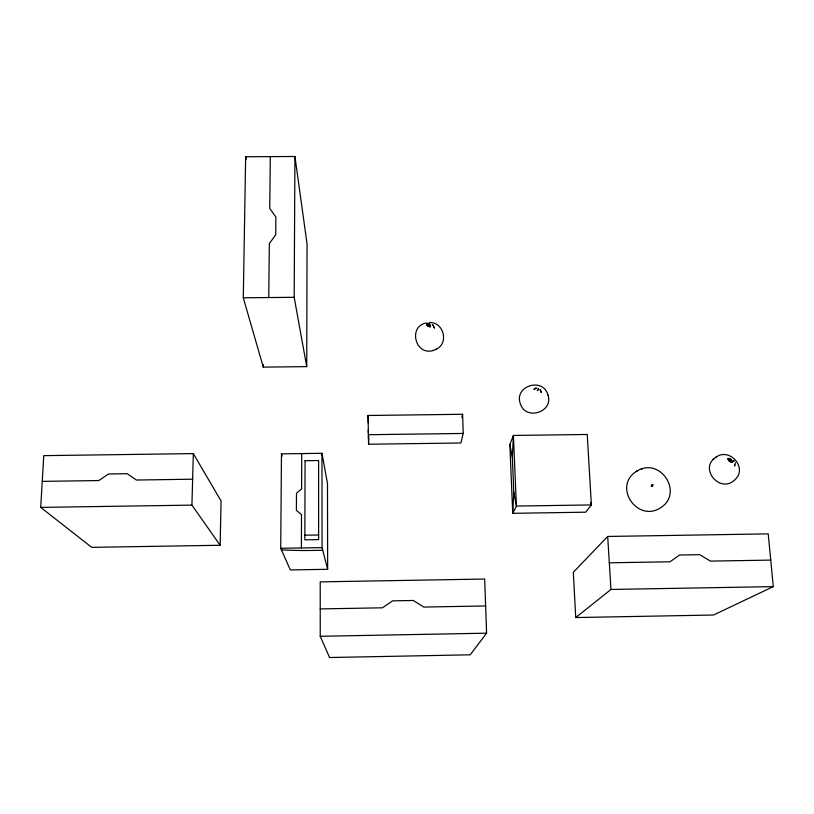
<?xml version="1.0" encoding="UTF-8"?>
<svg xmlns="http://www.w3.org/2000/svg" width="814" height="814" viewBox="0 0 814 814"><rect width="100%" height="100%" fill="white"/><g stroke="black" fill="none" stroke-linecap="round" stroke-linejoin="round"><path stroke-width="1.22" d="M306.736 366.626L307.041 243.864L294.933 156.481L245.655 156.766L243.284 297.792L263.278 367.124L306.736 366.626L294.18 297.303L294.933 156.481M301.404 547.954L301.516 514.631L296.408 510.398L296.489 493.233L301.607 488.878L301.729 453.591M280.718 548.29L281.471 453.866L321.968 453.306L327.482 483.496L327.655 569.301L290.313 569.932L280.718 548.29L322.049 547.619L327.655 569.301M268.752 297.548L269.342 243.63L275.712 234.727L275.885 217.114L269.739 208.404L270.309 156.624M263.278 367.124L263.309 364.591M426.546 323.331L426.974 325.162A3.256 3.073 6.3 0 0 429.405 326.699L430.464 326.638A3.256 3.073 6 0 0 429.985 324.847L429.354 324.104A3.256 3.073 6 0 0 426.546 323.331L430.413 326.679M220.146 545.268L221.072 501.017L193.325 453.602L43.783 455.647L40.7 507.397L91.728 547.344L220.146 545.268L191.931 505.118L193.325 453.602M427.991 324.593L428.042 323.412M429.924 326.261L429.985 324.847M734.839 464.682L734.482 466.066L735.408 462.79M512.332 457.264L513.4 435.449L587.23 434.473L591.371 504.924L585.663 512.189L512.728 513.319L509.849 444.485L513.4 435.449L516.412 506.064L512.728 513.319L513.797 492.114L512.332 457.264L509.849 444.485M547.791 394.505C554.426 411.986 525.396 421.347 520.268 403.52C513.838 386.009 543.182 376.709 547.873 394.973M730.606 460.724L730.911 459.33A3.398 3.154 36.5 0 0 728.011 458.526L728.571 460.449A3.398 3.144 36.4 0 0 731.155 462.067L732.6 462.332L732.162 462.037A3.398 3.154 36.5 0 0 731.603 460.114L730.911 459.33M461.853 417.623L462.617 414.285L368.06 415.486L368.61 444.23L460.907 442.989L463.227 433.455L462.617 414.285M428.958 325.427L429.354 324.104M716.432 456.817C697.73 468.304 720.685 494.77 735.327 479.365C747.771 467.49 729.263 447.1 715.893 457.254M486.589 633.18L470.197 654.812L329.558 657.519L320.238 636.283L320.217 581.868L484.676 579.039L486.589 633.18L320.238 636.283M607.692 536.457L573.3 572.303L575.752 617.551L713.502 615.028L773.3 586.619L768.223 533.872L607.692 536.457L610.968 589.458L575.752 617.551M713.105 459.544L713.644 459.106M636.416 471.367C612.545 486.457 637.24 522.914 660.581 507.814C684.259 492.806 659.94 455.993 636.416 471.367L637.545 470.868M436.304 349.206C449.287 343.081 443.549 321.693 429.354 322.548M641.442 469.19L642.46 468.742M536.131 387.79L533.882 389.285L536.284 388.441M425.691 323.056C407.753 327.106 415.73 356.237 433.323 350.417M433.099 350.519L436.67 349.053M731.155 462.067L731.908 461.823M429.405 326.699L430.168 326.475M729.69 461.548L731.125 461.162M428.001 326.2L429.446 325.844M728.143 459.523L729.049 459.401M426.607 324.277L427.513 324.165M728.571 460.449L730.087 460.276M426.974 325.162L428.479 325.01M320.228 608.923L382.427 607.804L392.663 600.844L413.309 600.478L423.779 607.061L485.622 605.952M609.32 562.81L670.024 561.792L679.609 555.016L699.765 554.68L710.378 561.111L770.746 560.093M610.968 589.458L773.3 586.619M40.7 507.397L191.931 505.118M304.863 535.195L318.63 534.971M368.274 434.717L463.227 433.455M42.247 481.379L98.789 480.565L108.486 473.982L127.259 473.717L136.376 480.026L192.633 479.212M243.284 297.792L294.18 297.303M432.265 324.674L433.119 325.305M728.011 458.526L732.162 462.037M433.831 326.852L434.534 328.134L433.048 325.224M539.896 389.916L540.577 390.71M540.415 389.418L541.147 392.521L541.117 391.829M281.471 453.866L282.163 456.105M590.72 502.604L591.371 504.924L516.412 506.064L513.797 492.114M245.655 156.766L246.194 159.229M548.443 397.995L548.544 398.545M368.223 429.894L368.345 433.506M368.437 435.917L368.559 439.54M368.06 415.486L368.315 423.005M731.603 460.114L731.644 461.599M729.537 458.597L729.568 459.839M368.518 436.029L368.61 444.23M321.968 453.306L322.049 547.619M322.72 550.183A81.38 14.499 -0.4 0 1 281.42 549.867M305.067 460.704L304.843 539.845L318.63 539.621L318.62 460.521L305.067 460.704M733.526 460.897L734.035 461.019L733.526 460.897M651.973 484.941C653.774 486.64 650.132 487.047 651.587 485.348C653.449 487.006 653.591 483.353 651.973 484.941M538.461 388.96L537.952 388.96L538.461 388.96M537.332 390.425L537.83 390.547L537.332 390.425"/></g></svg>
